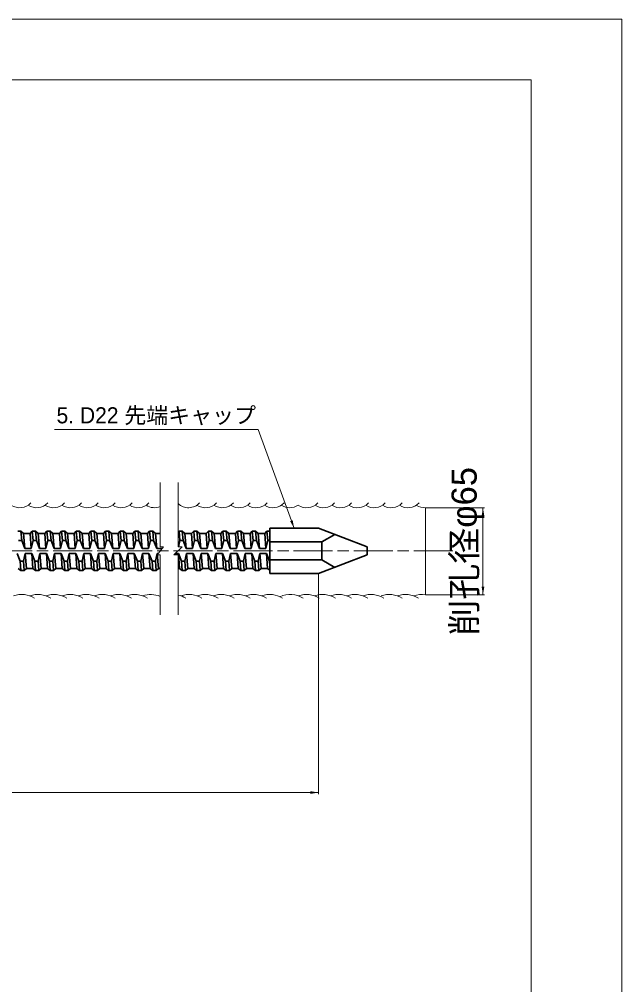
# Model space of a CAD drawing. Units: millimetres at full size, sheet at 1:2; details may follow other scales. Extents: x 1944 to 3626, y 1339 to 2527.
# Drawn here: x 3255 to 3626, y 1933 to 2527 of the extents above; entities that cross this region are included whole.
import ezdxf
from ezdxf.enums import TextEntityAlignment as Align

# ---------------------------------------------------------------- set-up
doc = ezdxf.new("R2010")
doc.units = ezdxf.units.MM
doc.header["$LTSCALE"] = 2
doc.linetypes.add('CHAIN', pattern=[18.5, 12, -1.5, 3.5, -1.5])
for name, color, linetype, lineweight in [('1外形線', 7, 'Continuous', 35), ('2細い実線', 3, 'Continuous', 20), ('4中心線', 1, 'CHAIN', 15), ('6寸法線', 4, 'Continuous', 13), ('7 枠・タイトル', 7, 'Continuous', 13), ('Defpoints_2', 7, 'Continuous', 13)]:
    doc.layers.add(name, color=color, linetype=linetype, lineweight=lineweight)
doc.styles.add('ＭＳ Ｐゴシック', font='')
doc.styles.get('ＭＳ Ｐゴシック').set_extended_font_data('MS PGothic')

# ---------------------------------------------------------------- blocks, each defined once
blk = doc.blocks.new('filled_arrow')
at = {"color": 0, "linetype": 'Continuous', "lineweight": -2}
blk.add_solid([(7.5, 1.25), (0, 0), (7.5, -1.25)], dxfattribs=at)

msp = doc.modelspace()

# ---------------------------------------------------------------- linework, layer by layer
at = {"layer": '1外形線'}
for p, q in [((3256.12, 2211.709), (3254.12, 2211.71)), ((3256.595, 2205.959), (3256.12, 2211.709)), ((3256.12, 2211.709), (3257.737, 2210.36)), ((3261.75, 2210.36), (3257.737, 2210.36)), ((3258.501, 2201.11), (3257.737, 2210.36)), ((3263.144, 2211.709), (3261.75, 2210.36)), ((3262.515, 2201.109), (3261.75, 2210.359)), ((3263.619, 2205.959), (3263.144, 2211.709)), ((3265.144, 2211.709), (3263.144, 2211.709)), ((3265.619, 2205.959), (3265.144, 2211.709)), ((3265.144, 2211.709), (3266.761, 2210.36)), ((3270.774, 2210.359), (3266.761, 2210.36)), ((3267.525, 2201.109), (3266.761, 2210.36)), ((3272.168, 2211.709), (3270.774, 2210.359)), ((3271.539, 2201.109), (3270.774, 2210.358)), ((3272.643, 2205.959), (3272.168, 2211.709)), ((3274.168, 2211.708), (3272.168, 2211.709)), ((3274.643, 2205.959), (3274.168, 2211.708)), ((3274.168, 2211.708), (3275.784, 2210.359)), ((3279.798, 2210.359), (3275.784, 2210.359)), ((3276.549, 2201.109), (3275.784, 2210.359)), ((3281.191, 2211.708), (3279.798, 2210.359)), ((3280.562, 2201.109), (3279.798, 2210.358)), ((3281.667, 2205.958), (3281.191, 2211.708)), ((3283.192, 2211.708), (3281.191, 2211.708)), ((3283.667, 2205.958), (3283.192, 2211.708)), ((3283.192, 2211.708), (3284.808, 2210.359)), ((3288.822, 2210.359), (3284.808, 2210.359)), ((3285.572, 2201.108), (3284.808, 2210.359)), ((3290.215, 2211.708), (3288.822, 2210.358)), ((3289.586, 2201.108), (3288.822, 2210.357)), ((3290.69, 2205.958), (3290.215, 2211.708)), ((3292.215, 2211.708), (3290.215, 2211.708)), ((3292.69, 2205.958), (3292.215, 2211.708)), ((3292.215, 2211.708), (3293.832, 2210.358)), ((3297.846, 2210.358), (3293.832, 2210.358)), ((3294.596, 2201.108), (3293.832, 2210.358)), ((3298.61, 2201.108), (3297.845, 2210.357)), ((3299.239, 2211.707), (3297.846, 2210.358)), ((3299.714, 2205.958), (3299.239, 2211.707)), ((3301.239, 2211.707), (3299.239, 2211.707)), ((3301.714, 2205.957), (3301.239, 2211.707)), ((3301.239, 2211.707), (3302.856, 2210.358)), ((3306.869, 2210.358), (3302.856, 2210.358)), ((3303.62, 2201.107), (3302.856, 2210.358)), ((3308.263, 2211.707), (3306.869, 2210.357)), ((3307.634, 2201.107), (3306.869, 2210.357)), ((3308.738, 2205.957), (3308.263, 2211.707)), ((3310.263, 2211.707), (3308.263, 2211.707)), ((3310.738, 2205.957), (3310.263, 2211.707)), ((3310.263, 2211.707), (3311.88, 2210.357)), ((3315.893, 2210.357), (3311.88, 2210.357)), ((3312.644, 2201.107), (3311.88, 2210.357)), ((3317.287, 2211.707), (3315.893, 2210.357)), ((3316.658, 2201.107), (3315.893, 2210.356)), ((3317.762, 2205.957), (3317.287, 2211.707)), ((3319.287, 2211.706), (3317.287, 2211.707)), ((3319.762, 2205.956), (3319.287, 2211.706)), ((3319.287, 2211.706), (3320.904, 2210.357)), ((3324.917, 2210.357), (3320.904, 2210.357)), ((3321.668, 2201.107), (3320.904, 2210.357)), ((3326.311, 2211.706), (3324.917, 2210.356)), ((3325.681, 2201.106), (3324.917, 2210.356)), ((3326.786, 2205.956), (3326.311, 2211.706)), ((3328.311, 2211.706), (3326.311, 2211.706)), ((3328.786, 2205.956), (3328.311, 2211.706)), ((3328.311, 2211.706), (3329.927, 2210.356)), ((3330.692, 2201.106), (3329.927, 2210.356)), ((3333.941, 2210.356), (3329.927, 2210.356)), ((3335.334, 2211.706), (3333.941, 2210.356)), ((3334.705, 2201.106), (3333.941, 2210.355)), ((3337.335, 2211.705), (3335.334, 2211.706)), ((3335.81, 2205.956), (3335.334, 2211.706)), ((3337.335, 2211.705), (3338.951, 2210.356)), ((3337.81, 2205.955), (3337.335, 2211.705)), ((3339.715, 2201.106), (3338.951, 2210.356)), ((3341.905, 2210.356), (3338.951, 2210.356)), ((3353.435, 2211.713), (3352.811, 2211.108)), ((3355.435, 2211.712), (3353.435, 2211.713)), ((3353.91, 2205.963), (3353.435, 2211.713)), ((3355.435, 2211.712), (3357.052, 2210.363)), ((3355.91, 2205.962), (3355.435, 2211.712)), ((3361.066, 2210.363), (3357.052, 2210.363)), ((3357.816, 2201.113), (3357.052, 2210.363)), ((3362.459, 2211.712), (3361.066, 2210.363)), ((3361.83, 2201.113), (3361.066, 2210.362)), ((3364.459, 2211.712), (3362.459, 2211.712)), ((3362.934, 2205.962), (3362.459, 2211.712)), ((3364.459, 2211.712), (3366.076, 2210.363)), ((3364.934, 2205.962), (3364.459, 2211.712)), ((3366.84, 2201.112), (3366.076, 2210.363)), ((3370.09, 2210.363), (3366.076, 2210.363)), ((3371.483, 2211.712), (3370.089, 2210.362)), ((3370.854, 2201.112), (3370.089, 2210.361)), ((3373.483, 2211.712), (3371.483, 2211.712)), ((3371.958, 2205.962), (3371.483, 2211.712)), ((3373.958, 2205.962), (3373.483, 2211.712)), ((3373.483, 2211.712), (3375.1, 2210.362)), ((3379.113, 2210.362), (3375.1, 2210.362)), ((3375.864, 2201.112), (3375.1, 2210.362)), ((3380.507, 2211.711), (3379.113, 2210.362)), ((3379.878, 2201.112), (3379.113, 2210.361)), ((3382.507, 2211.711), (3380.507, 2211.711)), ((3380.982, 2205.962), (3380.507, 2211.711)), ((3382.507, 2211.711), (3384.124, 2210.362)), ((3382.982, 2205.961), (3382.507, 2211.711)), ((3384.888, 2201.111), (3384.124, 2210.362)), ((3388.137, 2210.362), (3384.124, 2210.362)), ((3389.531, 2211.711), (3388.137, 2210.361)), ((3388.902, 2201.111), (3388.137, 2210.361)), ((3391.531, 2211.711), (3389.531, 2211.711)), ((3390.006, 2205.961), (3389.531, 2211.711)), ((3391.531, 2211.711), (3393.148, 2210.361)), ((3392.006, 2205.961), (3391.531, 2211.711)), ((3393.912, 2201.111), (3393.148, 2210.361)), ((3397.161, 2210.361), (3393.148, 2210.361)), ((3398.555, 2211.71), (3397.161, 2210.361)), ((3397.925, 2201.111), (3397.161, 2210.36)), ((3400.555, 2211.71), (3398.555, 2211.71)), ((3399.03, 2205.961), (3398.555, 2211.71)), ((3400.555, 2211.71), (3402.171, 2210.361)), ((3401.03, 2205.96), (3400.555, 2211.71)), ((3406.185, 2210.361), (3402.171, 2210.361)), ((3402.935, 2201.111), (3402.171, 2210.361)), ((3407.578, 2211.71), (3406.185, 2210.36)), ((3406.949, 2201.11), (3406.185, 2210.36)), ((3409.319, 2211.71), (3407.578, 2211.71)), ((3408.054, 2205.96), (3407.578, 2211.71)), ((3409.32, 2213.584), (3409.32, 2185.684)), ((3409.32, 2213.584), (3439.32, 2213.584)), ((3439.32, 2213.584), (3469.32, 2202.134)), ((3441.32, 2205.134), (3449.32, 2209.767)), ((3254.595, 2205.96), (3256.595, 2205.959)), ((3256.595, 2205.959), (3258.501, 2201.11)), ((3263.619, 2205.959), (3262.515, 2201.109)), ((3263.619, 2205.959), (3265.619, 2205.959)), ((3265.619, 2205.959), (3267.525, 2201.109)), ((3272.643, 2205.959), (3271.538, 2201.109)), ((3272.643, 2205.959), (3274.643, 2205.959)), ((3274.643, 2205.959), (3276.549, 2201.109)), ((3281.667, 2205.958), (3280.562, 2201.108)), ((3281.667, 2205.958), (3283.667, 2205.958)), ((3283.667, 2205.958), (3285.572, 2201.108)), ((3290.69, 2205.958), (3289.586, 2201.108)), ((3290.69, 2205.958), (3292.69, 2205.958)), ((3292.69, 2205.958), (3294.596, 2201.108)), ((3299.714, 2205.958), (3298.61, 2201.108)), ((3299.714, 2205.958), (3301.714, 2205.957)), ((3301.714, 2205.957), (3303.62, 2201.107)), ((3308.738, 2205.957), (3307.634, 2201.107)), ((3308.738, 2205.957), (3310.738, 2205.957)), ((3310.738, 2205.957), (3312.644, 2201.107)), ((3317.762, 2205.957), (3316.658, 2201.107)), ((3317.762, 2205.957), (3319.762, 2205.956)), ((3319.762, 2205.956), (3321.668, 2201.107)), ((3326.786, 2205.956), (3325.681, 2201.106)), ((3326.786, 2205.956), (3328.786, 2205.956)), ((3328.786, 2205.956), (3330.692, 2201.106)), ((3335.81, 2205.956), (3334.705, 2201.106)), ((3335.81, 2205.956), (3337.81, 2205.955)), ((3337.81, 2205.955), (3339.715, 2201.106)), ((3353.91, 2205.963), (3353.044, 2202.156)), ((3353.91, 2205.963), (3355.91, 2205.962)), ((3355.91, 2205.962), (3357.816, 2201.113)), ((3362.934, 2205.962), (3361.83, 2201.112)), ((3362.934, 2205.962), (3364.934, 2205.962)), ((3364.934, 2205.962), (3366.84, 2201.112)), ((3371.958, 2205.962), (3370.854, 2201.112)), ((3371.958, 2205.962), (3373.958, 2205.962)), ((3373.958, 2205.962), (3375.864, 2201.112)), ((3380.982, 2205.962), (3379.878, 2201.111)), ((3380.982, 2205.962), (3382.982, 2205.961)), ((3382.982, 2205.961), (3384.888, 2201.111)), ((3390.006, 2205.961), (3388.901, 2201.111)), ((3390.006, 2205.961), (3392.006, 2205.961)), ((3392.006, 2205.961), (3393.912, 2201.111)), ((3399.03, 2205.961), (3397.925, 2201.111)), ((3399.03, 2205.961), (3401.03, 2205.96)), ((3401.03, 2205.96), (3402.935, 2201.111)), ((3408.054, 2205.96), (3406.949, 2201.11)), ((3408.054, 2205.96), (3409.32, 2205.96)), ((3409.32, 2205.134), (3441.32, 2205.134)), ((3441.32, 2205.134), (3441.32, 2194.134)), ((3255.644, 2193.259), (3253.738, 2198.109)), ((3257.644, 2193.26), (3258.749, 2198.109)), ((3262.515, 2201.109), (3258.501, 2201.11)), ((3262.762, 2198.109), (3258.749, 2198.11)), ((3259.513, 2188.86), (3258.749, 2198.109)), ((3264.668, 2193.259), (3262.762, 2198.109)), ((3263.527, 2188.86), (3262.762, 2198.109)), ((3266.668, 2193.26), (3267.772, 2198.109)), ((3271.539, 2201.109), (3267.525, 2201.109)), ((3268.537, 2188.859), (3267.772, 2198.109)), ((3271.786, 2198.108), (3267.773, 2198.11)), ((3272.55, 2188.859), (3271.786, 2198.108)), ((3273.692, 2193.259), (3271.786, 2198.108)), ((3275.692, 2193.259), (3276.796, 2198.108)), ((3280.562, 2201.109), (3276.549, 2201.109)), ((3280.81, 2198.108), (3276.796, 2198.109)), ((3277.561, 2188.859), (3276.796, 2198.108)), ((3281.574, 2188.859), (3280.81, 2198.108)), ((3282.716, 2193.258), (3280.81, 2198.108)), ((3284.716, 2193.259), (3285.82, 2198.108)), ((3289.586, 2201.108), (3285.572, 2201.108)), ((3289.834, 2198.108), (3285.82, 2198.109)), ((3286.584, 2188.858), (3285.82, 2198.108)), ((3290.598, 2188.858), (3289.834, 2198.108)), ((3291.74, 2193.258), (3289.834, 2198.107)), ((3293.74, 2193.258), (3294.844, 2198.107)), ((3298.61, 2201.108), (3294.596, 2201.108)), ((3298.858, 2198.107), (3294.844, 2198.108)), ((3295.608, 2188.858), (3294.844, 2198.107)), ((3299.622, 2188.858), (3298.858, 2198.107)), ((3300.763, 2193.257), (3298.858, 2198.107)), ((3302.763, 2193.258), (3303.868, 2198.107)), ((3307.634, 2201.107), (3303.62, 2201.107)), ((3307.881, 2198.107), (3303.868, 2198.108)), ((3304.632, 2188.858), (3303.868, 2198.107)), ((3308.646, 2188.857), (3307.881, 2198.107)), ((3309.787, 2193.257), (3307.881, 2198.106)), ((3311.787, 2193.257), (3312.892, 2198.106)), ((3316.658, 2201.107), (3312.644, 2201.107)), ((3316.905, 2198.106), (3312.892, 2198.107)), ((3313.656, 2188.857), (3312.892, 2198.106)), ((3317.67, 2188.857), (3316.905, 2198.106)), ((3318.811, 2193.256), (3316.905, 2198.106)), ((3320.811, 2193.257), (3321.915, 2198.106)), ((3325.681, 2201.106), (3321.668, 2201.107)), ((3322.68, 2188.857), (3321.915, 2198.106)), ((3325.929, 2198.106), (3321.916, 2198.107)), ((3326.693, 2188.856), (3325.929, 2198.106)), ((3327.835, 2193.256), (3325.929, 2198.106)), ((3329.835, 2193.256), (3330.939, 2198.105)), ((3334.705, 2201.106), (3330.692, 2201.106)), ((3334.953, 2198.105), (3330.939, 2198.106)), ((3331.704, 2188.856), (3330.939, 2198.105)), ((3336.859, 2193.256), (3334.953, 2198.105)), ((3335.717, 2188.856), (3334.953, 2198.105)), ((3338.859, 2193.256), (3339.963, 2198.105)), ((3343.067, 2201.105), (3339.715, 2201.106)), ((3340.675, 2198.106), (3339.963, 2198.106)), ((3340.727, 2188.856), (3339.963, 2198.105)), ((3353.054, 2198.112), (3351.28, 2198.113)), ((3353.818, 2188.863), (3353.054, 2198.112)), ((3354.96, 2193.263), (3353.054, 2198.112)), ((3356.96, 2193.263), (3358.064, 2198.112)), ((3361.83, 2201.113), (3357.816, 2201.113)), ((3362.078, 2198.112), (3358.064, 2198.113)), ((3358.828, 2188.863), (3358.064, 2198.112)), ((3362.842, 2188.863), (3362.078, 2198.112)), ((3363.984, 2193.262), (3362.078, 2198.112)), ((3365.984, 2193.263), (3367.088, 2198.112)), ((3370.854, 2201.112), (3366.84, 2201.112)), ((3371.101, 2198.111), (3367.088, 2198.113)), ((3367.852, 2188.862), (3367.088, 2198.112)), ((3371.866, 2188.862), (3371.101, 2198.111)), ((3373.007, 2193.262), (3371.102, 2198.111)), ((3375.007, 2193.262), (3376.112, 2198.111)), ((3379.878, 2201.112), (3375.864, 2201.112)), ((3380.125, 2198.111), (3376.112, 2198.112)), ((3376.876, 2188.862), (3376.112, 2198.111)), ((3380.89, 2188.862), (3380.125, 2198.111)), ((3382.031, 2193.261), (3380.125, 2198.111)), ((3384.031, 2193.262), (3385.136, 2198.111)), ((3388.902, 2201.111), (3384.888, 2201.111)), ((3389.149, 2198.111), (3385.136, 2198.112)), ((3385.9, 2188.862), (3385.136, 2198.111)), ((3389.914, 2188.861), (3389.149, 2198.111)), ((3391.055, 2193.261), (3389.149, 2198.11)), ((3393.055, 2193.261), (3394.159, 2198.11)), ((3397.925, 2201.111), (3393.912, 2201.111)), ((3394.924, 2188.861), (3394.159, 2198.11)), ((3398.173, 2198.11), (3394.16, 2198.111)), ((3398.937, 2188.861), (3398.173, 2198.11)), ((3400.079, 2193.26), (3398.173, 2198.11)), ((3402.079, 2193.261), (3403.183, 2198.11)), ((3406.949, 2201.11), (3402.935, 2201.111)), ((3407.197, 2198.11), (3403.183, 2198.111)), ((3403.948, 2188.861), (3403.183, 2198.11)), ((3407.961, 2188.86), (3407.197, 2198.11)), ((3409.103, 2193.26), (3407.197, 2198.109)), ((3469.32, 2202.134), (3469.32, 2197.134)), ((3255.644, 2193.259), (3257.644, 2193.26)), ((3256.119, 2187.51), (3255.644, 2193.259)), ((3258.119, 2187.509), (3257.644, 2193.26)), ((3264.668, 2193.259), (3266.668, 2193.26)), ((3265.143, 2187.509), (3264.668, 2193.259)), ((3267.143, 2187.509), (3266.668, 2193.26)), ((3274.167, 2187.509), (3273.692, 2193.259)), ((3273.692, 2193.259), (3275.692, 2193.259)), ((3276.167, 2187.508), (3275.692, 2193.259)), ((3282.716, 2193.258), (3284.716, 2193.259)), ((3283.191, 2187.508), (3282.716, 2193.258)), ((3285.191, 2187.508), (3284.716, 2193.259)), ((3292.215, 2187.508), (3291.74, 2193.258)), ((3291.74, 2193.258), (3293.74, 2193.258)), ((3294.215, 2187.508), (3293.74, 2193.258)), ((3300.763, 2193.257), (3302.763, 2193.258)), ((3301.239, 2187.507), (3300.763, 2193.257)), ((3303.239, 2187.507), (3302.763, 2193.258)), ((3310.262, 2187.507), (3309.787, 2193.257)), ((3309.787, 2193.257), (3311.787, 2193.257)), ((3312.262, 2187.507), (3311.787, 2193.257)), ((3318.811, 2193.256), (3320.811, 2193.257)), ((3319.286, 2187.507), (3318.811, 2193.256)), ((3321.286, 2187.506), (3320.811, 2193.257)), ((3328.31, 2187.506), (3327.835, 2193.256)), ((3327.835, 2193.256), (3329.835, 2193.256)), ((3330.31, 2187.506), (3329.835, 2193.256)), ((3337.334, 2187.506), (3336.859, 2193.256)), ((3336.859, 2193.256), (3338.859, 2193.256)), ((3339.334, 2187.505), (3338.859, 2193.256)), ((3355.435, 2187.513), (3354.96, 2193.263)), ((3354.96, 2193.263), (3356.96, 2193.263)), ((3357.435, 2187.512), (3356.96, 2193.263)), ((3363.984, 2193.262), (3365.984, 2193.263)), ((3364.459, 2187.512), (3363.984, 2193.262)), ((3366.459, 2187.512), (3365.984, 2193.263)), ((3373.483, 2187.512), (3373.007, 2193.262)), ((3373.007, 2193.262), (3375.007, 2193.262)), ((3375.482, 2187.511), (3375.007, 2193.262)), ((3382.031, 2193.261), (3384.031, 2193.262)), ((3382.506, 2187.511), (3382.031, 2193.261)), ((3384.506, 2187.511), (3384.031, 2193.262)), ((3391.53, 2187.511), (3391.055, 2193.261)), ((3391.055, 2193.261), (3393.055, 2193.261)), ((3393.53, 2187.511), (3393.055, 2193.261)), ((3400.079, 2193.26), (3402.079, 2193.261)), ((3400.554, 2187.51), (3400.079, 2193.26)), ((3402.554, 2187.51), (3402.079, 2193.261)), ((3409.32, 2190.626), (3409.103, 2193.26)), ((3409.103, 2193.26), (3409.32, 2193.26)), ((3409.32, 2194.134), (3441.32, 2194.134)), ((3469.32, 2197.134), (3439.32, 2185.684)), ((3441.32, 2194.134), (3449.32, 2189.5)), ((3256.119, 2187.51), (3254.503, 2188.86)), ((3258.119, 2187.509), (3256.119, 2187.51)), ((3258.119, 2187.509), (3259.513, 2188.86)), ((3263.527, 2188.86), (3259.513, 2188.86)), ((3265.143, 2187.509), (3263.527, 2188.86)), ((3267.143, 2187.509), (3265.143, 2187.509)), ((3267.143, 2187.509), (3268.537, 2188.859)), ((3272.55, 2188.859), (3268.537, 2188.859)), ((3274.167, 2187.509), (3272.55, 2188.859)), ((3276.167, 2187.508), (3274.167, 2187.509)), ((3276.167, 2187.508), (3277.561, 2188.859)), ((3281.574, 2188.859), (3277.561, 2188.859)), ((3283.191, 2187.508), (3281.574, 2188.859)), ((3285.191, 2187.508), (3283.191, 2187.508)), ((3285.191, 2187.508), (3286.584, 2188.858)), ((3290.598, 2188.858), (3286.584, 2188.858)), ((3292.215, 2187.508), (3290.598, 2188.858)), ((3294.215, 2187.508), (3292.215, 2187.508)), ((3294.215, 2187.508), (3295.608, 2188.858)), ((3299.622, 2188.858), (3295.608, 2188.858)), ((3301.239, 2187.507), (3299.622, 2188.858)), ((3303.239, 2187.507), (3301.239, 2187.507)), ((3303.239, 2187.507), (3304.632, 2188.858)), ((3308.646, 2188.857), (3304.632, 2188.858)), ((3310.262, 2187.507), (3308.646, 2188.857)), ((3312.262, 2187.507), (3310.262, 2187.507)), ((3312.262, 2187.507), (3313.656, 2188.857)), ((3317.67, 2188.857), (3313.656, 2188.857)), ((3319.286, 2187.507), (3317.67, 2188.857)), ((3321.286, 2187.506), (3319.286, 2187.507)), ((3321.286, 2187.506), (3322.68, 2188.857)), ((3326.693, 2188.856), (3322.68, 2188.857)), ((3328.31, 2187.506), (3326.693, 2188.856)), ((3330.31, 2187.506), (3328.31, 2187.506)), ((3330.31, 2187.506), (3331.704, 2188.856)), ((3335.717, 2188.856), (3331.704, 2188.856)), ((3337.334, 2187.506), (3335.717, 2188.856)), ((3339.334, 2187.505), (3337.334, 2187.506)), ((3339.334, 2187.505), (3340.727, 2188.856)), ((3341.904, 2188.856), (3340.728, 2188.856)), ((3353.818, 2188.863), (3352.81, 2188.863)), ((3355.435, 2187.513), (3353.818, 2188.863)), ((3357.435, 2187.512), (3355.435, 2187.513)), ((3357.435, 2187.512), (3358.828, 2188.863)), ((3362.842, 2188.863), (3358.828, 2188.863)), ((3364.459, 2187.512), (3362.842, 2188.863)), ((3366.459, 2187.512), (3364.459, 2187.512)), ((3366.459, 2187.512), (3367.852, 2188.862)), ((3371.866, 2188.862), (3367.852, 2188.862)), ((3373.483, 2187.512), (3371.866, 2188.862)), ((3375.482, 2187.511), (3373.483, 2187.512)), ((3375.482, 2187.511), (3376.876, 2188.862)), ((3380.89, 2188.862), (3376.876, 2188.862)), ((3382.506, 2187.511), (3380.89, 2188.862)), ((3384.506, 2187.511), (3382.506, 2187.511)), ((3384.506, 2187.511), (3385.9, 2188.862)), ((3389.914, 2188.861), (3385.9, 2188.862)), ((3391.53, 2187.511), (3389.914, 2188.861)), ((3393.53, 2187.511), (3391.53, 2187.511)), ((3393.53, 2187.511), (3394.924, 2188.861)), ((3398.937, 2188.861), (3394.924, 2188.861)), ((3400.554, 2187.51), (3398.937, 2188.861)), ((3402.554, 2187.51), (3400.554, 2187.51)), ((3402.554, 2187.51), (3403.948, 2188.861)), ((3407.961, 2188.86), (3403.948, 2188.861)), ((3409.321, 2187.725), (3407.961, 2188.86)), ((3409.32, 2185.684), (3439.32, 2185.684))]:
    msp.add_line(p, q, dxfattribs=at)
at = {"layer": '2細い実線'}
for p, q in [((3341.906, 2241.796), (3341.905, 2202.156)), ((3352.811, 2241.796), (3352.81, 2202.156)), ((3505.154, 2172.635), (3505.155, 2226.221)), ((3339.905, 2197.14), (3343.905, 2202.157)), ((3341.905, 2202.156), (3343.905, 2202.157)), ((3350.31, 2197.14), (3355.31, 2202.156)), ((3352.81, 2202.156), (3355.31, 2202.156)), ((3341.905, 2197.14), (3339.905, 2197.14)), ((3341.904, 2160.349), (3341.905, 2197.14)), ((3352.81, 2197.14), (3350.31, 2197.14)), ((3352.809, 2160.349), (3352.81, 2197.14))]:
    msp.add_line(p, q, dxfattribs=at)
for centre, radius, start, end in [((3255.341, 2235.581), 9.363, 236.29835, 317.16493), ((3265.731, 2235.581), 9.363, 236.29835, 317.16493), ((3276.121, 2235.581), 9.363, 236.29835, 317.16493), ((3286.511, 2235.58), 9.363, 236.29835, 317.16493), ((3296.902, 2235.58), 9.363, 236.29835, 317.16493), ((3307.292, 2235.58), 9.363, 236.29835, 317.16493), ((3317.682, 2235.579), 9.363, 236.29835, 317.16493), ((3328.072, 2235.579), 9.363, 236.29835, 317.16493), ((3338.462, 2235.579), 9.363, 236.29835, 291.5776), ((3359.242, 2235.579), 9.363, 226.61765, 317.16493), ((3369.632, 2235.578), 9.363, 236.29835, 317.16493), ((3380.022, 2235.578), 9.363, 236.29835, 317.16493), ((3390.412, 2235.577), 9.363, 236.29835, 317.16493), ((3400.802, 2235.577), 9.363, 236.29835, 317.16493), ((3411.192, 2235.577), 9.363, 236.29835, 317.16493), ((3421.582, 2235.576), 9.363, 236.29835, 303.69727), ((3431.972, 2235.576), 9.363, 236.29835, 317.16493), ((3442.362, 2235.576), 9.363, 236.29835, 317.16493), ((3452.752, 2235.575), 9.363, 236.29835, 317.16493), ((3463.142, 2235.575), 9.363, 236.29835, 317.16493), ((3473.533, 2235.575), 9.363, 236.29835, 317.16493), ((3483.923, 2235.574), 9.363, 236.29835, 317.16493), ((3494.313, 2235.574), 9.363, 236.29835, 317.16493), ((3504.703, 2235.574), 9.363, 236.29835, 272.76982), ((3256.611, 2157.891), 14.948, 58.00504, 109.39784), ((3266.541, 2157.891), 14.948, 58.00504, 109.39784), ((3276.471, 2157.89), 14.948, 58.00504, 109.39784), ((3286.401, 2157.89), 14.948, 58.00504, 109.39784), ((3296.331, 2157.889), 14.948, 58.00504, 109.39784), ((3306.261, 2157.888), 14.948, 58.00504, 109.39784), ((3316.191, 2157.888), 14.948, 58.00504, 109.39784), ((3326.12, 2157.887), 14.948, 58.00504, 109.39784), ((3336.05, 2157.886), 14.948, 66.94408, 109.39784), ((3349.661, 2157.888), 14.948, 58.00504, 77.84058), ((3359.591, 2157.888), 14.948, 58.00504, 109.39784), ((3369.521, 2157.887), 14.948, 58.00504, 109.39784), ((3379.451, 2157.887), 14.948, 58.00504, 109.39784), ((3389.381, 2157.886), 14.948, 58.00504, 109.39784), ((3399.311, 2157.885), 14.948, 58.00504, 109.39784), ((3409.241, 2157.885), 14.948, 58.00504, 109.39784), ((3421.932, 2157.886), 14.948, 58.00504, 115.12282), ((3431.862, 2157.885), 14.948, 58.00504, 109.39784), ((3441.792, 2157.884), 14.948, 58.00504, 109.39784), ((3451.721, 2157.884), 14.948, 58.00504, 109.39784), ((3461.651, 2157.883), 14.948, 58.00504, 109.39784), ((3471.581, 2157.883), 14.948, 58.00504, 109.39784), ((3482.892, 2157.883), 14.948, 58.00504, 109.39784), ((3492.822, 2157.882), 14.948, 58.00504, 109.39784), ((3502.751, 2157.882), 14.948, 80.74872, 109.39784)]:
    msp.add_arc(centre, radius, start, end, dxfattribs=at)
at = {"layer": '4中心線'}
msp.add_line((3521.99, 2199.634), (2077.387, 2199.634), dxfattribs=at)
at = {"layer": '6寸法線'}
for p, q in [((3505.219, 2226.153), (3541.535, 2226.153)), ((3540.535, 2226.153), (3540.535, 2172.567)), ((3439.32, 2185.621), (3439.32, 2049.989)), ((3505.216, 2172.567), (3541.535, 2172.567)), ((2176.196, 2050.989), (3439.32, 2050.989))]:
    msp.add_line(p, q, dxfattribs=at)
msp.add_lwpolyline([(3424.32, 2213.521), (3422.609, 2218.218), (3402.135, 2274.408), (3276.867, 2274.408)], dxfattribs=at)
at = {"layer": '7 枠・タイトル'}
for q in [(1999.573, 2489.518), (3570.269, 1375.965)]:
    msp.add_line((3570.269, 2489.518), q, dxfattribs=at)
at = {"layer": 'Defpoints_2'}
msp.add_lwpolyline([(1943.921, 1338.742), (3625.921, 1338.742), (3625.921, 2526.742), (1943.921, 2526.742)], close=True, dxfattribs=at)

# ---------------------------------------------------------------- block references
at = {"layer": '6寸法線', "xscale": 0.667, "yscale": 0.667}
for p, rotation in [((3540.535, 2226.153), 270), ((3424.32, 2213.521), 110), ((3540.535, 2172.567), 90), ((3439.32, 2050.989), 180)]:
    msp.add_blockref('filled_arrow', p, dxfattribs=dict(at, rotation=rotation))

# ---------------------------------------------------------------- texts
at = {"layer": '6寸法線', "color": 7, "style": 'ＭＳ Ｐゴシック'}
msp.add_text('5. D22 先端キャップ', height=9.897, dxfattribs=at).set_placement((3278.043, 2275.173), align=Align.BOTTOM_LEFT)
at = {"layer": '6寸法線', "style": 'ＭＳ Ｐゴシック', "width": 1.05}
msp.add_text('削孔径φ65', height=15.46, rotation=90, dxfattribs=at).set_placement((3528.926, 2199.36), align=Align.MIDDLE_CENTER)

doc.saveas('drawing.dxf')
